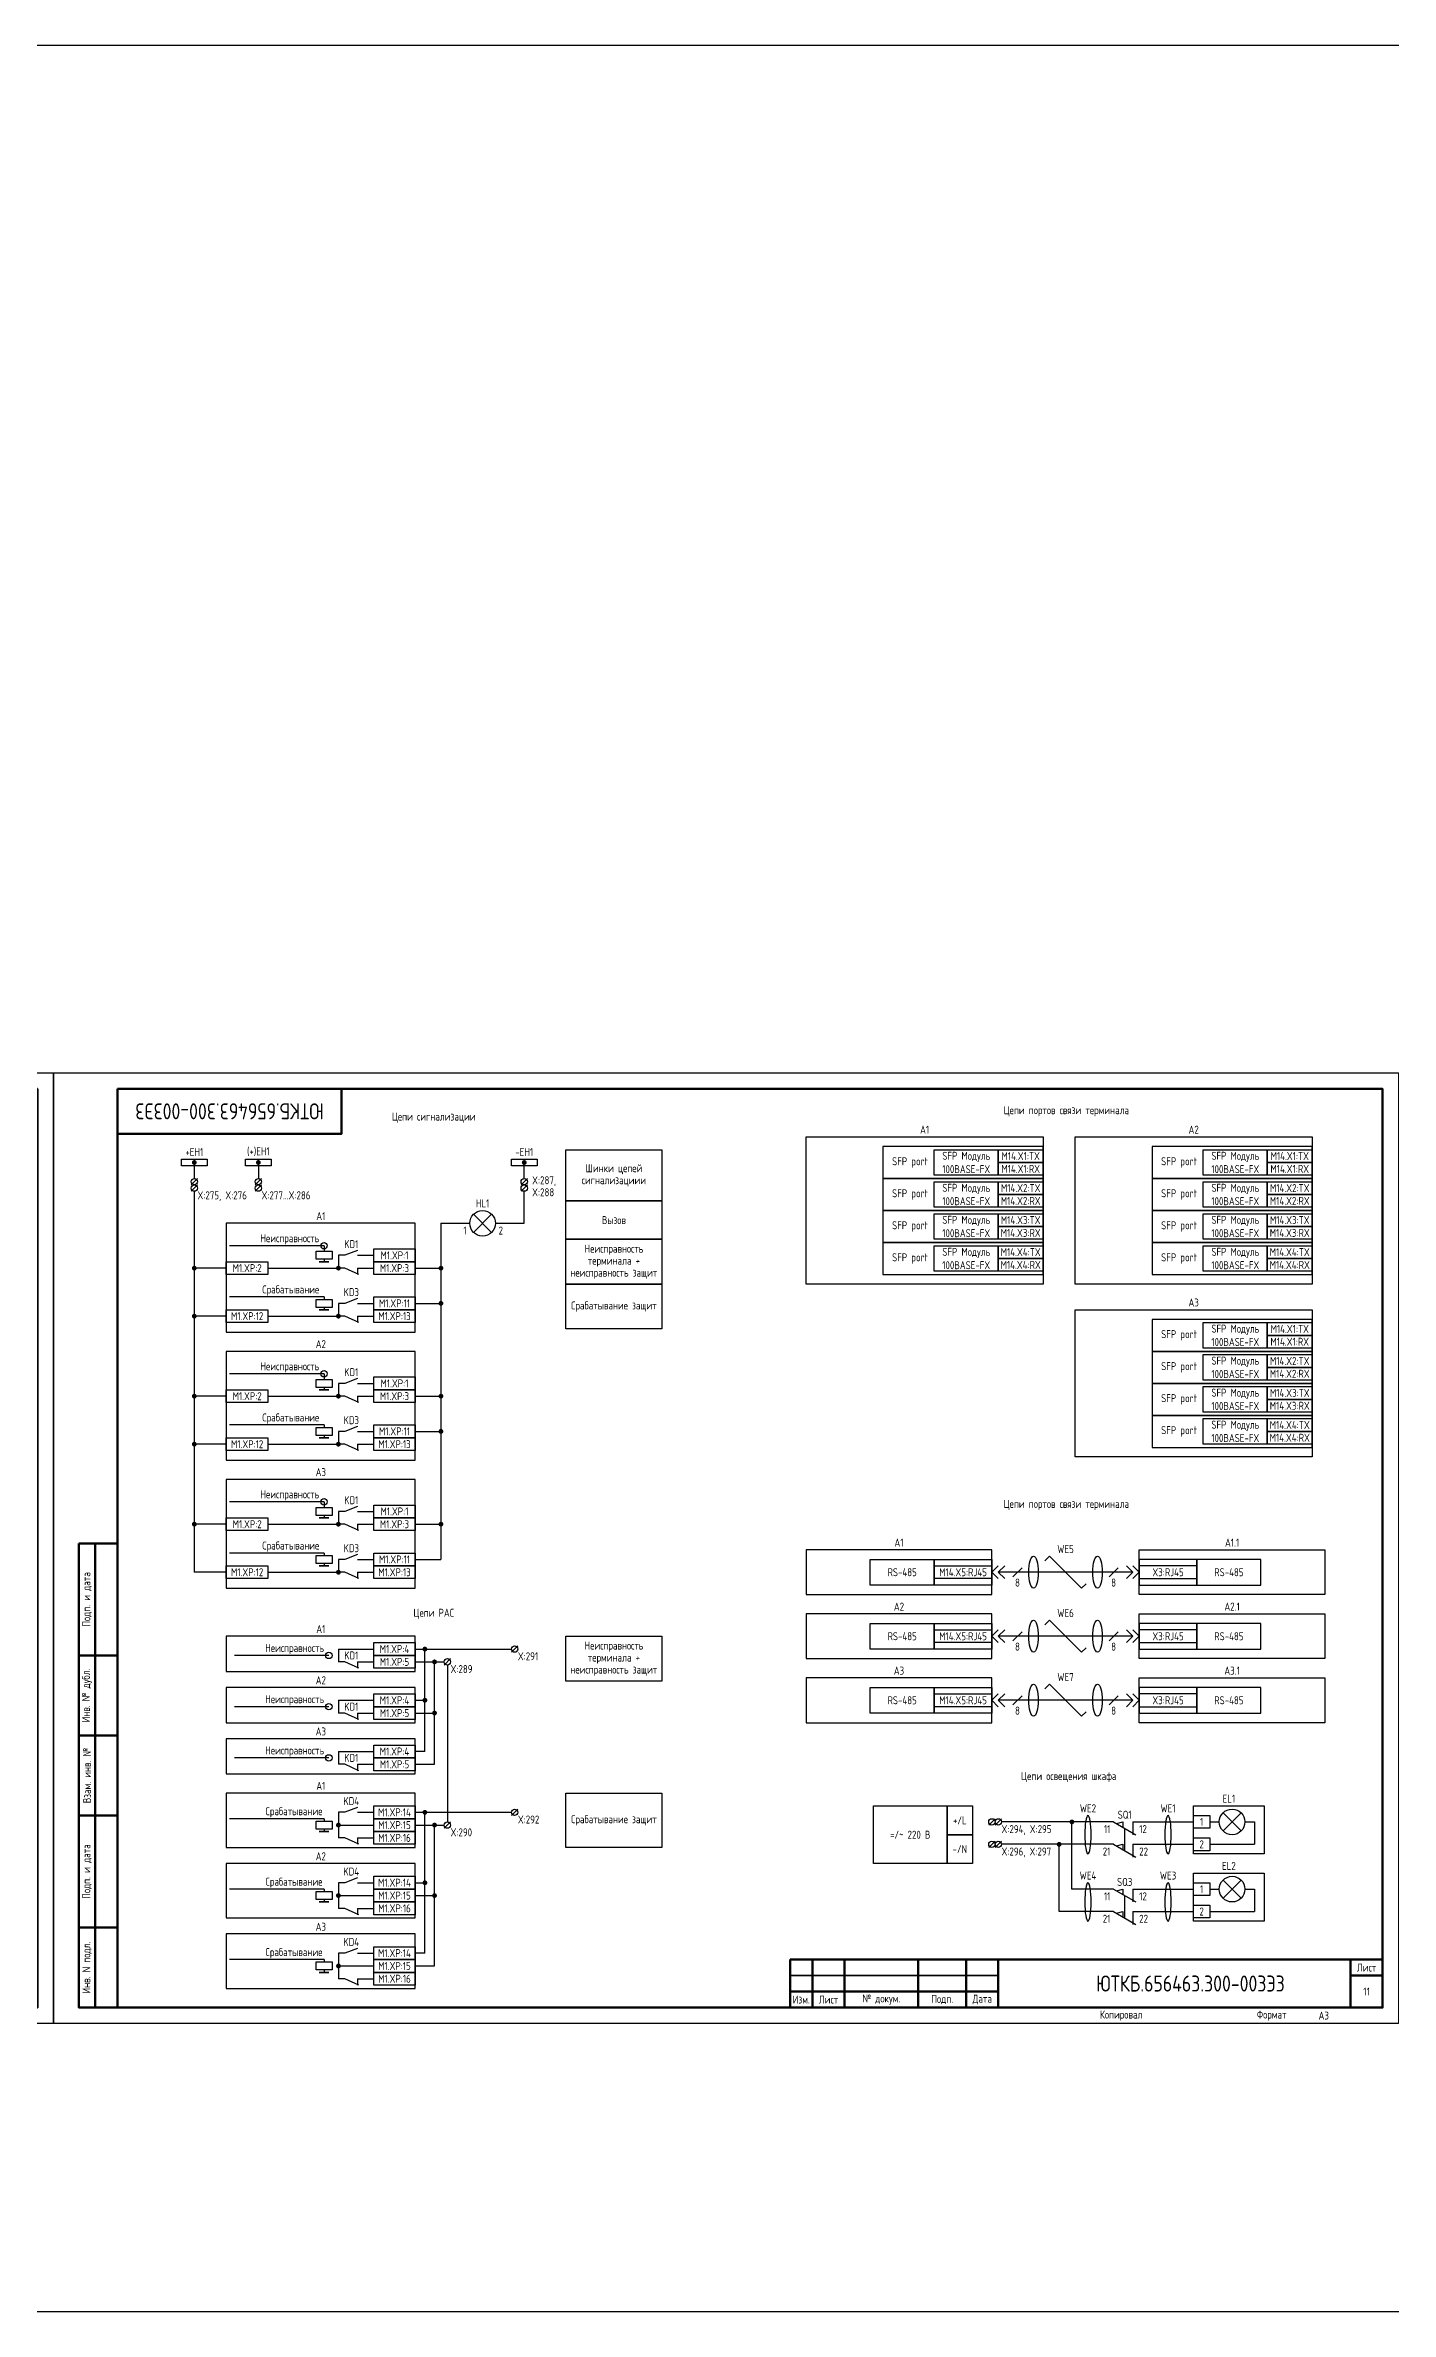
# Model space of a CAD drawing. Header units: millimetres. Extents: x -997 to 6341, y -90 to 618.
# Drawn here: x 4198 to 4618, y -90 to 618 of the extents above; entities that cross this region are included whole.
import ezdxf

# ---------------------------------------------------------------- set-up
doc = ezdxf.new("R2010")
doc.units = ezdxf.units.MM
doc.styles.add('Gost_type_A', font='GOST_A.TTF')

# ---------------------------------------------------------------- blocks, each defined once
blk = doc.blocks.new('Штамп угловой верхний')
at = {"lineweight": 50}
blk.add_lwpolyline([(0, 0), (70, 0), (70, -14), (0, -14)], close=True, dxfattribs=at)
blk = doc.blocks.new('Формат_А3')
blk.add_lwpolyline([(-420, 297), (0, 297), (0, 0), (-420, 0)], close=True)
at = {"lineweight": 50}
blk.add_lwpolyline([(-400, 292), (-5, 292), (-5, 5), (-400, 5)], close=True, dxfattribs=at)
blk = doc.blocks.new('Штамп малый нижний')
at = {"lineweight": 50}
for points in [[(-185, 15), (-178, 15), (-178, 5), (-185, 5)], [(-178, 15), (-168, 15), (-168, 5), (-178, 5)], [(-168, 15), (-145, 15), (-145, 5), (-168, 5)], [(-145, 15), (-130, 15), (-130, 5), (-145, 5)], [(-130, 15), (-120, 15), (-120, 5), (-130, 5)], [(-120, 15), (-10, 15), (-10, 0), (-120, 0)], [(-10, 15), (0, 15), (0, 10), (-10, 10)], [(-10, 10), (0, 10), (0, 0), (-10, 0)], [(-185, 5), (-178, 5), (-178, 0), (-185, 0)], [(-178, 5), (-168, 5), (-168, 0), (-178, 0)], [(-168, 5), (-145, 5), (-145, 0), (-168, 0)], [(-145, 5), (-130, 5), (-130, 0), (-145, 0)], [(-130, 5), (-120, 5), (-120, 0), (-130, 0)]]:
    blk.add_lwpolyline(points, close=True, dxfattribs=at)
for points in [[(-185, 15), (-178, 15), (-178, 10), (-185, 10)], [(-178, 15), (-168, 15), (-168, 10), (-178, 10)], [(-168, 15), (-145, 15), (-145, 10), (-168, 10)], [(-145, 15), (-130, 15), (-130, 10), (-145, 10)], [(-130, 15), (-120, 15), (-120, 10), (-130, 10)], [(-185, 10), (-178, 10), (-178, 5), (-185, 5)], [(-178, 10), (-168, 10), (-168, 5), (-178, 5)], [(-168, 10), (-145, 10), (-145, 5), (-168, 5)], [(-145, 10), (-130, 10), (-130, 5), (-145, 5)], [(-130, 10), (-120, 10), (-120, 5), (-130, 5)]]:
    blk.add_lwpolyline(points, close=True)
at = {"char_height": 2.5, "style": 'Gost_type_A'}
for s, insert, width, attachment_point in [('Лист', (-5, 12.5), 10, 5), ('Изм.', (-181.5, 2.5), 7, 5), ('Лист', (-173, 2.5), 10, 5), ('№ докум.', (-156.5, 2.5), 23, 5), ('Подп.', (-137.5, 2.5), 15, 5), ('Дата', (-125, 2.5), 10, 5), ('Копировал', (-75, -2.53), 13.1202, 6), ('Формат', (-30, -2.53), 13.1202, 6)]:
    blk.add_mtext(s, dxfattribs=dict(at, insert=insert, width=width, attachment_point=attachment_point))
blk = doc.blocks.new('POINT')
at = {"const_width": 0.75}
blk.add_lwpolyline([(-0.375, 0, 1), (0.375, 0, 1)], format="xyb", close=True, dxfattribs=at)
blk = doc.blocks.new('Шинка')
blk.add_lwpolyline([(-4, 1), (4, 1), (4, -1), (-4, -1)], close=True)
blk.add_blockref('POINT', (0, 0))
blk = doc.blocks.new('Штамп левый нижний')
at = {"lineweight": 50}
for points in [[(-12, 145), (-7, 145), (-7, 110), (-12, 110)], [(-7, 145), (0, 145), (0, 110), (-7, 110)], [(-12, 110), (-7, 110), (-7, 85), (-12, 85)], [(-7, 110), (0, 110), (0, 85), (-7, 85)], [(-12, 85), (-7, 85), (-7, 60), (-12, 60)], [(-7, 85), (0, 85), (0, 60), (-7, 60)], [(-12, 60), (-7, 60), (-7, 25), (-12, 25)], [(-7, 60), (0, 60), (0, 25), (-7, 25)], [(-12, 25), (-7, 25), (-7, 0), (-12, 0)], [(-7, 25), (0, 25), (0, 0), (-7, 0)]]:
    blk.add_lwpolyline(points, close=True, dxfattribs=at)
at = {"char_height": 2.5, "attachment_point": 5, "rotation": 90, "style": 'Gost_type_A'}
for s, insert, width in [('Подп. и дата', (-9.5, 127.5), 35), ('Инв. № дубл.', (-9.5, 97.5), 25), ('Взам. инв. №', (-9.5, 72.5), 25), ('Подп. и дата', (-9.5, 42.5), 35), ('Инв. N подл.', (-9.5, 12.5), 25)]:
    blk.add_mtext(s, dxfattribs=dict(at, insert=insert, width=width))

msp = doc.modelspace()

# ---------------------------------------------------------------- linework, layer by layer
for p, q in [((4245, 264), (4243, 262)), ((4245, 262), (4243, 260)), ((4244, 269), (4244, 264)), ((4265, 264), (4263, 262)), ((4265, 262), (4263, 260)), ((4264, 268), (4264, 264)), ((4348, 264), (4346, 262)), ((4348, 262), (4346, 260)), ((4347, 264), (4347, 269)), ((4347, 262), (4347, 262.01)), ((4347, 262), (4347, 262.01)), ((4244, 260), (4244, 141)), ((4347, 250), (4347, 260)), ((4321, 250), (4330, 250)), ((4321, 250), (4321, 145)), ((4331.17, 252.83), (4336.83, 247.17)), ((4336.83, 252.83), (4331.17, 247.17)), ((4338, 250), (4347, 250)), ((4284.5, 243), (4255, 243)), ((4284.5, 243), (4284.5, 241.25)), ((4254, 236), (4244, 236)), ((4284.5, 238.75), (4284.5, 238)), ((4295, 236), (4295, 234)), ((4313, 236), (4321, 236)), ((4284.5, 227), (4255, 227)), ((4284.5, 227), (4284.5, 226.25)), ((4254, 221), (4244, 221)), ((4284.5, 223.75), (4284.5, 223)), ((4295, 221), (4295, 219)), ((4313, 225), (4321, 225)), ((4284.5, 203), (4255, 203)), ((4284.5, 203), (4284.5, 201.25)), ((4284.5, 198.75), (4284.5, 198)), ((4254, 196), (4244, 196)), ((4295, 196), (4295, 194)), ((4313, 196), (4321, 196)), ((4284.5, 187), (4255, 187)), ((4284.5, 187), (4284.5, 186.25)), ((4313, 185), (4321, 185)), ((4254, 181), (4244, 181)), ((4284.5, 183.75), (4284.5, 183)), ((4295, 181), (4295, 179)), ((4284.5, 163), (4255, 163)), ((4284.5, 163), (4284.5, 161.25)), ((4254, 156), (4244, 156)), ((4284.5, 158.75), (4284.5, 158)), ((4295, 156), (4295, 154)), ((4313, 156), (4321, 156)), ((4284.5, 147), (4255, 147)), ((4284.5, 147), (4284.5, 146.25)), ((4284.5, 143.75), (4284.5, 143)), ((4313, 145), (4321, 145)), ((4493, 141), (4495, 143)), ((4493, 141), (4495, 143)), ((4495, 141), (4497, 143)), ((4495, 141), (4497, 143)), ((4502.41, 142.41), (4499.59, 139.59)), ((4509.53, 144.53), (4511, 146)), ((4511, 146), (4521, 136)), ((4532.41, 142.41), (4529.59, 139.59)), ((4537, 141), (4535, 143)), ((4537, 141), (4535, 143)), ((4539, 141), (4537, 143)), ((4539, 141), (4537, 143)), ((4254, 141), (4244, 141)), ((4295, 141), (4295, 139)), ((4493, 141), (4495, 139)), ((4493, 141), (4495, 139)), ((4537, 141), (4495, 141)), ((4495, 141), (4497, 139)), ((4495, 141), (4497, 139)), ((4521, 136), (4522.41, 137.41)), ((4537, 141), (4535, 139)), ((4537, 141), (4535, 139)), ((4539, 141), (4537, 139)), ((4539, 141), (4537, 139)), ((4493, 121), (4495, 123)), ((4493, 121), (4495, 123)), ((4493, 121), (4495, 119)), ((4493, 121), (4495, 119)), ((4495, 121), (4497, 123)), ((4495, 121), (4497, 123)), ((4537, 121), (4495, 121)), ((4495, 121), (4497, 119)), ((4495, 121), (4497, 119)), ((4502.41, 122.41), (4499.59, 119.59)), ((4509.53, 124.53), (4511, 126)), ((4511, 126), (4521, 116)), ((4532.41, 122.41), (4529.59, 119.59)), ((4537, 121), (4535, 123)), ((4537, 121), (4535, 123)), ((4537, 121), (4535, 119)), ((4537, 121), (4535, 119)), ((4539, 121), (4537, 123)), ((4539, 121), (4537, 123)), ((4539, 121), (4537, 119)), ((4539, 121), (4537, 119)), ((4286, 115), (4256.5, 115)), ((4289, 117), (4289, 113)), ((4313, 117), (4343, 117)), ((4316, 85), (4316, 117)), ((4324.01, 114), (4322.01, 112)), ((4345.01, 118), (4343.01, 116)), ((4521, 116), (4522.41, 117.41)), ((4295, 113), (4295, 111)), ((4313, 113), (4322, 113)), ((4319, 81), (4319, 113)), ((4323.01, 112), (4323.01, 63.01)), ((4289, 101), (4289, 97)), ((4313, 101), (4316, 101)), ((4493, 101), (4495, 103)), ((4493, 101), (4495, 103)), ((4493, 101), (4495, 99)), ((4493, 101), (4495, 99)), ((4495, 101), (4497, 103)), ((4495, 101), (4497, 103)), ((4537, 101), (4495, 101)), ((4495, 101), (4497, 99)), ((4495, 101), (4497, 99)), ((4502.41, 102.41), (4499.59, 99.59)), ((4509.53, 104.53), (4511, 106)), ((4511, 106), (4521, 96)), ((4532.41, 102.41), (4529.59, 99.59)), ((4537, 101), (4535, 103)), ((4537, 101), (4535, 103)), ((4537, 101), (4535, 99)), ((4537, 101), (4535, 99)), ((4539, 101), (4537, 103)), ((4539, 101), (4537, 103)), ((4539, 101), (4537, 99)), ((4539, 101), (4537, 99)), ((4286, 99), (4256.5, 99)), ((4295, 97), (4295, 95)), ((4313, 97), (4319, 97)), ((4521, 96), (4522.41, 97.41)), ((4289, 85), (4289, 81)), ((4316, 85), (4313, 85)), ((4286, 83), (4256.5, 83)), ((4295, 81), (4295, 79)), ((4313, 81), (4319, 81)), ((4284.5, 64), (4255, 64)), ((4284.5, 64), (4284.5, 63.25)), ((4313, 66), (4343, 66)), ((4316, 22), (4316, 66)), ((4345.01, 67), (4343.01, 65)), ((4494.01, 64), (4492.01, 62)), ((4496.01, 64), (4494.01, 62)), ((4565.17, 65.83), (4570.83, 60.17)), ((4570.83, 65.83), (4565.17, 60.17)), ((4284.5, 60.75), (4284.5, 60)), ((4295, 58), (4295, 56)), ((4313, 62), (4322, 62)), ((4319, 18), (4319, 62)), ((4324.01, 63), (4322.01, 61)), ((4494.01, 57), (4492.01, 55)), ((4496.01, 57), (4494.01, 55)), ((4531, 63), (4496.01, 63)), ((4518, 42), (4518, 63)), ((4531, 63), (4537.92, 59)), ((4531.87, 62.5), (4533.87, 63)), ((4533.87, 63), (4533.87, 61.34)), ((4537, 63), (4537, 59)), ((4537, 63), (4556, 63)), ((4561, 63), (4564, 63)), ((4572, 63), (4575, 63)), ((4575, 63), (4575, 56)), ((4531, 56), (4496.01, 56)), ((4514, 35), (4514, 56)), ((4531, 56), (4537.92, 52)), ((4531.87, 55.5), (4533.87, 56)), ((4533.87, 56), (4533.87, 54.34)), ((4537, 56), (4537, 52)), ((4537, 56), (4556, 56)), ((4561, 56), (4575, 56)), ((4313, 44), (4316, 44)), ((4565.17, 44.83), (4570.83, 39.17)), ((4570.83, 44.83), (4565.17, 39.17)), ((4284.5, 42), (4255, 42)), ((4284.5, 42), (4284.5, 41.25)), ((4284.5, 38.75), (4284.5, 38)), ((4295, 36), (4295, 34)), ((4313, 40), (4319, 40)), ((4531, 42), (4518, 42)), ((4531, 42), (4537.92, 38)), ((4531.87, 41.5), (4533.87, 42)), ((4533.87, 42), (4533.87, 40.34)), ((4537, 42), (4537, 38)), ((4537, 42), (4556, 42)), ((4561, 42), (4564, 42)), ((4572, 42), (4575, 42)), ((4575, 42), (4575, 35)), ((4531, 35), (4514, 35)), ((4531, 35), (4537.92, 31)), ((4531.87, 34.5), (4533.87, 35)), ((4533.87, 35), (4533.87, 33.34)), ((4537, 35), (4537, 31)), ((4537, 35), (4556, 35)), ((4561, 35), (4575, 35)), ((4316, 22), (4313, 22)), ((4284.5, 20), (4255, 20)), ((4284.5, 20), (4284.5, 19.25)), ((4284.5, 16.75), (4284.5, 16)), ((4313, 18), (4319, 18)), ((4295, 14), (4295, 12))]:
    msp.add_line(p, q)
at = {"ltscale": 4.32}
for p, q in [((4295, 241.5), (4291, 240)), ((4295.39, 234), (4291, 236)), ((4295, 226.5), (4291, 225)), ((4295.39, 219), (4291, 221)), ((4295, 201.5), (4291, 200)), ((4295.39, 194), (4291, 196)), ((4295, 186.5), (4291, 185)), ((4295.39, 179), (4291, 181)), ((4295, 161.5), (4291, 160)), ((4295.39, 154), (4291, 156)), ((4295, 146.5), (4291, 145)), ((4295.39, 139), (4291, 141)), ((4295.39, 111), (4291, 113)), ((4295.39, 95), (4291, 97)), ((4295.39, 79), (4291, 81)), ((4295, 67.5), (4291, 66)), ((4295.39, 56), (4291, 58)), ((4295, 45.5), (4291, 44)), ((4295.39, 34), (4291, 36)), ((4295, 23.5), (4291, 22)), ((4295.39, 12), (4291, 14))]:
    msp.add_line(p, q, dxfattribs=at)
at = {"ltscale": 1.08}
for p, q in [((4267, 236), (4289, 236)), ((4291, 240), (4289, 240)), ((4289, 240), (4289, 236)), ((4291, 236), (4289, 236)), ((4295, 240), (4300, 240)), ((4295, 236), (4300, 236)), ((4267, 221), (4289, 221)), ((4291, 225), (4289, 225)), ((4289, 225), (4289, 221)), ((4291, 221), (4289, 221)), ((4295, 225), (4300, 225)), ((4295, 221), (4300, 221)), ((4291, 200), (4289, 200)), ((4289, 200), (4289, 196)), ((4295, 200), (4300, 200)), ((4267, 196), (4289, 196)), ((4291, 196), (4289, 196)), ((4295, 196), (4300, 196)), ((4291, 185), (4289, 185)), ((4289, 185), (4289, 181)), ((4295, 185), (4300, 185)), ((4267, 181), (4289, 181)), ((4291, 181), (4289, 181)), ((4295, 181), (4300, 181)), ((4267, 156), (4289, 156)), ((4291, 160), (4289, 160)), ((4289, 160), (4289, 156)), ((4291, 156), (4289, 156)), ((4295, 160), (4300, 160)), ((4295, 156), (4300, 156)), ((4291, 145), (4289, 145)), ((4289, 145), (4289, 141)), ((4295, 145), (4300, 145)), ((4267, 141), (4289, 141)), ((4291, 141), (4289, 141)), ((4295, 141), (4300, 141)), ((4289, 117), (4300, 117)), ((4291, 113), (4289, 113)), ((4295, 113), (4300, 113)), ((4289, 101), (4300, 101)), ((4291, 97), (4289, 97)), ((4295, 97), (4300, 97)), ((4289, 85), (4300, 85)), ((4291, 81), (4289, 81)), ((4295, 81), (4300, 81)), ((4291, 66), (4289, 66)), ((4289, 66), (4289, 58)), ((4295, 66), (4300, 66)), ((4289, 62), (4300, 62)), ((4291, 58), (4289, 58)), ((4295, 58), (4300, 58)), ((4291, 44), (4289, 44)), ((4289, 44), (4289, 36)), ((4295, 44), (4300, 44)), ((4289, 40), (4300, 40)), ((4291, 36), (4289, 36)), ((4295, 36), (4300, 36)), ((4291, 22), (4289, 22)), ((4289, 22), (4289, 14)), ((4295, 22), (4300, 22)), ((4289, 18), (4300, 18)), ((4291, 14), (4289, 14)), ((4295, 14), (4300, 14))]:
    msp.add_line(p, q, dxfattribs=at)
at = {"ltscale": 0.5}
for p, q in [((4534.46, 61), (4534.46, 54)), ((4534.46, 40), (4534.46, 33))]:
    msp.add_line(p, q, dxfattribs=at)
for points in [[(-997, 618), (6340.99, 618), (6340.99, -90), (-997, -90)], [(4435, 277), (4509, 277), (4509, 231), (4435, 231)], [(4519, 277), (4593, 277), (4593, 231), (4519, 231)], [(4390, 257), (4360, 257), (4360, 273), (4390, 273)], [(4459, 264), (4509, 264), (4509, 274), (4459, 274)], [(4475, 273), (4495, 273), (4495, 265), (4475, 265)], [(4495, 273), (4509, 273), (4509, 269), (4495, 269)], [(4543, 264), (4593, 264), (4593, 274), (4543, 274)], [(4559, 273), (4579, 273), (4579, 265), (4559, 265)], [(4579, 273), (4593, 273), (4593, 269), (4579, 269)], [(4459, 254), (4509, 254), (4509, 264), (4459, 264)], [(4475, 263), (4495, 263), (4495, 255), (4475, 255)], [(4495, 269), (4509, 269), (4509, 265), (4495, 265)], [(4495, 263), (4509, 263), (4509, 259), (4495, 259)], [(4543, 254), (4593, 254), (4593, 264), (4543, 264)], [(4559, 263), (4579, 263), (4579, 255), (4559, 255)], [(4579, 269), (4593, 269), (4593, 265), (4579, 265)], [(4579, 263), (4593, 263), (4593, 259), (4579, 259)], [(4390, 245), (4360, 245), (4360, 257), (4390, 257)], [(4495, 259), (4509, 259), (4509, 255), (4495, 255)], [(4579, 259), (4593, 259), (4593, 255), (4579, 255)], [(4254, 216), (4313, 216), (4313, 250), (4254, 250)], [(4459, 244), (4509, 244), (4509, 254), (4459, 254)], [(4475, 253), (4495, 253), (4495, 245), (4475, 245)], [(4495, 253), (4509, 253), (4509, 249), (4495, 249)], [(4495, 249), (4509, 249), (4509, 245), (4495, 245)], [(4543, 244), (4593, 244), (4593, 254), (4543, 254)], [(4559, 253), (4579, 253), (4579, 245), (4559, 245)], [(4579, 253), (4593, 253), (4593, 249), (4579, 249)], [(4579, 249), (4593, 249), (4593, 245), (4579, 245)], [(4287, 241.25), (4287, 238.75), (4282, 238.75), (4282, 241.25)], [(4300, 242), (4313, 242), (4313, 238), (4300, 238)], [(4390, 231), (4360, 231), (4360, 245), (4390, 245)], [(4459, 234), (4509, 234), (4509, 244), (4459, 244)], [(4475, 243), (4495, 243), (4495, 235), (4475, 235)], [(4495, 243), (4509, 243), (4509, 239), (4495, 239)], [(4543, 234), (4593, 234), (4593, 244), (4543, 244)], [(4559, 243), (4579, 243), (4579, 235), (4559, 235)], [(4579, 243), (4593, 243), (4593, 239), (4579, 239)], [(4254, 238), (4267, 238), (4267, 234), (4254, 234)], [(4286, 238), (4283, 238)], [(4300, 238), (4313, 238), (4313, 234), (4300, 234)], [(4495, 239), (4509, 239), (4509, 235), (4495, 235)], [(4579, 239), (4593, 239), (4593, 235), (4579, 235)], [(4300, 227), (4313, 227), (4313, 223), (4300, 223)], [(4390, 217), (4360, 217), (4360, 231), (4390, 231)], [(4254, 223), (4267, 223), (4267, 219), (4254, 219)], [(4287, 226.25), (4287, 223.75), (4282, 223.75), (4282, 226.25)], [(4286, 223), (4283, 223)], [(4300, 223), (4313, 223), (4313, 219), (4300, 219)], [(4519, 223), (4593, 223), (4593, 177), (4519, 177)], [(4543, 210), (4593, 210), (4593, 220), (4543, 220)], [(4559, 219), (4579, 219), (4579, 211), (4559, 211)], [(4579, 219), (4593, 219), (4593, 215), (4579, 215)], [(4579, 215), (4593, 215), (4593, 211), (4579, 211)], [(4254, 176), (4313, 176), (4313, 210), (4254, 210)], [(4543, 200), (4593, 200), (4593, 210), (4543, 210)], [(4559, 209), (4579, 209), (4579, 201), (4559, 201)], [(4579, 209), (4593, 209), (4593, 205), (4579, 205)], [(4287, 201.25), (4287, 198.75), (4282, 198.75), (4282, 201.25)], [(4300, 202), (4313, 202), (4313, 198), (4300, 198)], [(4543, 190), (4593, 190), (4593, 200), (4543, 200)], [(4559, 199), (4579, 199), (4579, 191), (4559, 191)], [(4579, 205), (4593, 205), (4593, 201), (4579, 201)], [(4579, 199), (4593, 199), (4593, 195), (4579, 195)], [(4254, 198), (4267, 198), (4267, 194), (4254, 194)], [(4286, 198), (4283, 198)], [(4300, 198), (4313, 198), (4313, 194), (4300, 194)], [(4579, 195), (4593, 195), (4593, 191), (4579, 191)], [(4287, 186.25), (4287, 183.75), (4282, 183.75), (4282, 186.25)], [(4300, 187), (4313, 187), (4313, 183), (4300, 183)], [(4543, 180), (4593, 180), (4593, 190), (4543, 190)], [(4559, 189), (4579, 189), (4579, 181), (4559, 181)], [(4579, 189), (4593, 189), (4593, 185), (4579, 185)], [(4579, 185), (4593, 185), (4593, 181), (4579, 181)], [(4254, 183), (4267, 183), (4267, 179), (4254, 179)], [(4286, 183), (4283, 183)], [(4300, 183), (4313, 183), (4313, 179), (4300, 179)], [(4254, 136), (4313, 136), (4313, 170), (4254, 170)], [(4254, 158), (4267, 158), (4267, 154), (4254, 154)], [(4287, 161.25), (4287, 158.75), (4282, 158.75), (4282, 161.25)], [(4286, 158), (4283, 158)], [(4300, 162), (4313, 162), (4313, 158), (4300, 158)], [(4300, 158), (4313, 158), (4313, 154), (4300, 154)], [(4254, 143), (4267, 143), (4267, 139), (4254, 139)], [(4287, 146.25), (4287, 143.75), (4282, 143.75), (4282, 146.25)], [(4286, 143), (4283, 143)], [(4300, 147), (4313, 147), (4313, 143), (4300, 143)], [(4300, 143), (4313, 143), (4313, 139), (4300, 139)], [(4435, 134), (4493, 134), (4493, 148), (4435, 148)], [(4455, 145), (4475, 145), (4475, 137), (4455, 137)], [(4475, 145), (4493, 145), (4493, 137), (4475, 137)], [(4475, 143), (4493, 143), (4493, 139), (4475, 139)], [(4597, 134), (4539, 134), (4539, 148), (4597, 148)], [(4557, 145), (4539, 145), (4539, 137), (4557, 137)], [(4557, 143), (4539, 143), (4539, 139), (4557, 139)], [(4577, 145), (4557, 145), (4557, 137), (4577, 137)], [(4435, 114), (4493, 114), (4493, 128), (4435, 128)], [(4597, 114), (4539, 114), (4539, 128), (4597, 128)], [(4254, 110), (4313, 110), (4313, 121), (4254, 121)], [(4390, 107), (4360, 107), (4360, 121), (4390, 121)], [(4455, 125), (4475, 125), (4475, 117), (4455, 117)], [(4475, 125), (4493, 125), (4493, 117), (4475, 117)], [(4475, 123), (4493, 123), (4493, 119), (4475, 119)], [(4557, 125), (4539, 125), (4539, 117), (4557, 117)], [(4557, 123), (4539, 123), (4539, 119), (4557, 119)], [(4577, 125), (4557, 125), (4557, 117), (4577, 117)], [(4300, 119), (4313, 119), (4313, 115), (4300, 115)], [(4300, 115), (4313, 115), (4313, 111), (4300, 111)], [(4435, 94), (4493, 94), (4493, 108), (4435, 108)], [(4597, 94), (4539, 94), (4539, 108), (4597, 108)], [(4254, 94), (4313, 94), (4313, 105), (4254, 105)], [(4300, 103), (4313, 103), (4313, 99), (4300, 99)], [(4455, 105), (4475, 105), (4475, 97), (4455, 97)], [(4475, 105), (4493, 105), (4493, 97), (4475, 97)], [(4475, 103), (4493, 103), (4493, 99), (4475, 99)], [(4557, 105), (4539, 105), (4539, 97), (4557, 97)], [(4557, 103), (4539, 103), (4539, 99), (4557, 99)], [(4577, 105), (4557, 105), (4557, 97), (4577, 97)], [(4300, 99), (4313, 99), (4313, 95), (4300, 95)], [(4254, 78), (4313, 78), (4313, 89), (4254, 89)], [(4300, 87), (4313, 87), (4313, 83), (4300, 83)], [(4300, 83), (4313, 83), (4313, 79), (4300, 79)], [(4254, 55), (4313, 55), (4313, 72), (4254, 72)], [(4390, 55), (4360, 55), (4360, 72), (4390, 72)], [(4300, 68), (4313, 68), (4313, 64), (4300, 64)], [(4300, 64), (4313, 64), (4313, 60), (4300, 60)], [(4479, 50), (4456, 50), (4456, 68), (4479, 68)], [(4487, 59), (4479, 59), (4479, 68), (4487, 68)], [(4556, 68), (4578, 68), (4578, 53), (4556, 53)], [(4556, 65), (4561, 65), (4561, 61), (4556, 61)], [(4287, 63.25), (4287, 60.75), (4282, 60.75), (4282, 63.25)], [(4286, 60), (4283, 60)], [(4300, 60), (4313, 60), (4313, 56), (4300, 56)], [(4487, 50), (4479, 50), (4479, 59), (4487, 59)], [(4556, 58), (4561, 58), (4561, 54), (4556, 54)], [(4254, 33), (4313, 33), (4313, 50), (4254, 50)], [(4300, 46), (4313, 46), (4313, 42), (4300, 42)], [(4556, 47), (4578, 47), (4578, 32), (4556, 32)], [(4556, 44), (4561, 44), (4561, 40), (4556, 40)], [(4287, 41.25), (4287, 38.75), (4282, 38.75), (4282, 41.25)], [(4286, 38), (4283, 38)], [(4300, 42), (4313, 42), (4313, 38), (4300, 38)], [(4300, 38), (4313, 38), (4313, 34), (4300, 34)], [(4556, 37), (4561, 37), (4561, 33), (4556, 33)], [(4254, 11), (4313, 11), (4313, 28), (4254, 28)], [(4300, 24), (4313, 24), (4313, 20), (4300, 20)], [(4287, 19.25), (4287, 16.75), (4282, 16.75), (4282, 19.25)], [(4286, 16), (4283, 16)], [(4300, 20), (4313, 20), (4313, 16), (4300, 16)], [(4300, 16), (4313, 16), (4313, 12), (4300, 12)]]:
    msp.add_lwpolyline(points, close=True)
for centre, radius in [((4244, 263), 1), ((4244, 261), 1), ((4264, 263), 1), ((4264, 261), 1), ((4347, 263), 1), ((4347, 261), 1), ((4334, 250), 4), ((4284.5, 243), 1), ((4284.5, 203), 1), ((4284.5, 163), 1), ((4286, 115), 1), ((4323.01, 113), 1), ((4344.01, 117), 1), ((4286, 99), 1), ((4286, 83), 1), ((4344.01, 66), 1), ((4493.01, 63), 1), ((4495.01, 63), 1), ((4568, 63), 4), ((4323.01, 62), 1), ((4493.01, 56), 1), ((4495.01, 56), 1), ((4568, 42), 4)]:
    msp.add_circle(centre, radius)
for centre in [(4506, 141), (4526, 141), (4506, 121), (4526, 121), (4506, 101), (4526, 101)]:
    msp.add_ellipse(centre, major_axis=(0, -5), ratio=0.293778)
at = {"extrusion": (0, 0, -1)}
for centre in [(4523, 59), (4548, 59), (4523, 38), (4548, 38)]:
    msp.add_ellipse(centre, major_axis=(0, -6), ratio=0.166667, dxfattribs=at)

# ---------------------------------------------------------------- block references
for name, p in [('Формат_А3', (4200, 0)), ('Формат_А3', (4620, 0)), ('Штамп угловой верхний', (4220, 292)), ('Шинка', (4244, 269)), ('Шинка', (4264, 269)), ('Шинка', (4347, 269)), ('POINT', (4244, 236)), ('POINT', (4289, 236)), ('POINT', (4321, 236)), ('POINT', (4244, 221)), ('POINT', (4289, 221)), ('POINT', (4321, 225)), ('POINT', (4244, 196)), ('POINT', (4289, 196)), ('POINT', (4321, 196)), ('POINT', (4321, 185)), ('POINT', (4244, 181)), ('POINT', (4289, 181)), ('POINT', (4244, 156)), ('POINT', (4289, 156)), ('POINT', (4321, 156)), ('Штамп левый нижний', (4220, 5)), ('POINT', (4289, 141)), ('POINT', (4316, 117)), ('POINT', (4319, 113)), ('POINT', (4316, 101)), ('POINT', (4319, 97)), ('POINT', (4316, 66)), ('POINT', (4518, 63)), ('POINT', (4289, 62)), ('POINT', (4319, 62)), ('POINT', (4514, 56)), ('POINT', (4316, 44)), ('POINT', (4289, 40)), ('POINT', (4319, 40)), ('POINT', (4289, 18)), ('Штамп малый нижний', (4615, 5))]:
    msp.add_blockref(name, p)

# ---------------------------------------------------------------- texts
at = {"insert": (4255, 285), "char_height": 5, "width": 70, "attachment_point": 5, "rotation": 180, "style": 'Gost_type_A'}
msp.add_mtext('ЮТКБ.656463.300-003Э3', dxfattribs=at)
at = {"char_height": 2.5, "style": 'Gost_type_A'}
for s, insert, width, attachment_point, line_spacing_factor in [('Цепи сигнализации', (4318.75, 283), 197.5, 5, 0.9), ('Цепи портов связи терминала', (4516.25, 285), 197.5, 5, 0.9), ('A1', (4472, 278), 74.0002, 8, 0.9), ('A2', (4556, 278), 74.0002, 8, 0.9), ('X:287,\\PX:288', (4349.48, 264.7), 16, 1, 0.9), ('Шинки цепей сигнализациии', (4375, 265), 29.9999, 5, 0.9), ('X:275, X:276', (4245, 260), 16, 1, 0.9), ('X:277...X:286', (4265, 260), 16, 1, 0.9), ('A1', (4283.5, 251), 59, 8, 0.9), ('Вызов', (4375, 251), 29.9999, 5, 0.9), ('Неисправность', (4283, 245), 37, 6, 0.8), ('Неисправность терминала + неисправность защит', (4375, 238), 29.9999, 5, 0.9), ('Срабатывание', (4283, 229), 37, 6, 0.8), ('Срабатывание защит', (4375, 224), 29.9999, 5, 0.9), ('A3', (4556, 224), 74.0002, 8, 0.9), ('A2', (4283.5, 211), 59, 8, 0.9), ('Неисправность', (4283, 205), 37, 6, 0.8), ('Срабатывание', (4283, 189), 37, 6, 0.8), ('A3', (4283.5, 171), 59, 8, 0.9), ('Неисправность', (4283, 165), 37, 6, 0.8), ('Цепи портов связи терминала', (4516.25, 162), 197.5, 5, 0.9), ('Срабатывание', (4283, 149), 37, 6, 0.8), ('A1', (4464, 149), 58.0002, 8, 0.9), ('A1.1', (4568, 149), 58.0002, 8, 0.9), ('Цепи РАС', (4318.75, 128), 197.5, 5, 0.9), ('A2', (4464, 129), 58.0002, 8, 0.9), ('A2.1', (4568, 129), 58.0002, 8, 0.9), ('A1', (4283.5, 122), 59, 8, 0.9), ('Неисправность', (4284.5, 117), 37, 6, 0.8), ('X:291', (4345.01, 116), 8, 1, 0.9), ('Неисправность терминала + неисправность защит', (4375, 114), 29.9999, 5, 0.9), ('A2', (4283.5, 106), 59, 8, 0.9), ('X:289', (4324.01, 112), 8, 1, 0.9), ('A3', (4464, 109), 58.0002, 8, 0.9), ('A3.1', (4568, 109), 58.0002, 8, 0.9), ('Неисправность', (4284.5, 101), 37, 6, 0.8), ('A3', (4283.5, 90), 59, 8, 0.9), ('Неисправность', (4284.5, 85), 37, 6, 0.8), ('Цепи освещения шкафа', (4517, 77), 122, 5, 0.9), ('A1', (4283.5, 73), 59, 8, 0.9), ('EL1', (4567, 69), 21.9942, 8, 0.9), ('Срабатывание', (4284, 66), 37, 6, 0.8), ('X:292', (4345.01, 65), 8, 1, 0.9), ('Срабатывание защит', (4375, 63.5), 29.9999, 5, 0.9), ('+/L', (4483, 63.5), 8, 5, 0.9), ('X:290', (4324.01, 61), 8, 1, 0.9), ('=/~ 220 В', (4467.5, 59), 23, 5, 0.9), ('X:294, X:295', (4496.01, 62), 17.9949, 1, 0.9), ('A2', (4283.5, 51), 59, 8, 0.9), ('-/N', (4483, 54.5), 8, 5, 0.9), ('X:296, X:297', (4496.01, 55), 17.9949, 1, 0.9), ('EL2', (4567, 48), 21.9942, 8, 0.9), ('Срабатывание', (4284, 44), 37, 6, 0.8), ('A3', (4283.5, 29), 59, 8, 0.9), ('Срабатывание', (4284, 22), 37, 6, 0.8)]:
    msp.add_mtext(s, dxfattribs=dict(at, insert=insert, width=width, attachment_point=attachment_point, line_spacing_factor=line_spacing_factor))
at = {"style": 'Gost_type_A'}
for s, insert, char_height, width, attachment_point in [('+EH1', (4244, 271), 2.5, 10, 8), ('(+)EH1', (4264, 271), 2.5, 10, 8), ('-EH1', (4347, 271), 2.5, 10, 8), ('SFP port', (4473, 269), 2.5, 20, 6), ('SFP Mодуль 100BASE-FX', (4485, 269), 2.5, 19.9998, 5), ('M14.X1:TX', (4502, 271), 2.5, 14, 5), ('SFP port', (4557, 269), 2.5, 20, 6), ('SFP Mодуль 100BASE-FX', (4569, 269), 2.5, 19.9998, 5), ('M14.X1:TX', (4586, 271), 2.5, 14, 5), ('SFP Mодуль 100BASE-FX', (4485, 259), 2.5, 19.9998, 5), ('M14.X2:TX', (4502, 261), 2.5, 14, 5), ('M14.X1:RX', (4502, 267), 2.5, 14, 5), ('SFP Mодуль 100BASE-FX', (4569, 259), 2.5, 19.9998, 5), ('M14.X2:TX', (4586, 261), 2.5, 14, 5), ('M14.X1:RX', (4586, 267), 2.5, 14, 5), ('HL1', (4334, 255), 2.5, 14, 8), ('SFP port', (4473, 259), 2.5, 20, 6), ('M14.X2:RX', (4502, 257), 2.5, 14, 5), ('SFP port', (4557, 259), 2.5, 20, 6), ('M14.X2:RX', (4586, 257), 2.5, 14, 5), ('1', (4329, 249), 2.5, 6, 3), ('2', (4339, 249), 2.5, 6, 1), ('SFP port', (4473, 249), 2.5, 20, 6), ('SFP Mодуль 100BASE-FX', (4485, 249), 2.5, 19.9998, 5), ('M14.X3:RX', (4502, 247), 2.5, 14, 5), ('M14.X3:TX', (4502, 251), 2.5, 14, 5), ('SFP port', (4557, 249), 2.5, 20, 6), ('SFP Mодуль 100BASE-FX', (4569, 249), 2.5, 19.9998, 5), ('M14.X3:RX', (4586, 247), 2.5, 14, 5), ('M14.X3:TX', (4586, 251), 2.5, 14, 5), ('KD1', (4293, 243.5), 2.5, 8, 5), ('M1.XP:1', (4306.5, 240), 2.5, 13, 5), ('SFP Mодуль 100BASE-FX', (4485, 239), 2.5, 19.9998, 5), ('M14.X4:TX', (4502, 241), 2.5, 14, 5), ('SFP Mодуль 100BASE-FX', (4569, 239), 2.5, 19.9998, 5), ('M14.X4:TX', (4586, 241), 2.5, 14, 5), ('M1.XP:2', (4260.5, 236), 2.5, 13, 5), ('M1.XP:3', (4306.5, 236), 2.5, 13, 5), ('SFP port', (4473, 239), 2.5, 20, 6), ('M14.X4:RX', (4502, 237), 2.5, 14, 5), ('SFP port', (4557, 239), 2.5, 20, 6), ('M14.X4:RX', (4586, 237), 2.5, 14, 5), ('KD3', (4293, 228.5), 2.5, 8, 5), ('M1.XP:12', (4260.5, 221), 2.5, 13, 5), ('M1.XP:13', (4306.5, 221), 2.5, 13, 5), ('M1.XP:11', (4306.5, 225), 2.5, 13, 5), ('SFP port', (4557, 215), 2.5, 20, 6), ('SFP Mодуль 100BASE-FX', (4569, 215), 2.5, 19.9998, 5), ('M14.X1:RX', (4586, 213), 2.5, 14, 5), ('M14.X1:TX', (4586, 217), 2.5, 14, 5), ('SFP port', (4557, 205), 2.5, 20, 6), ('SFP Mодуль 100BASE-FX', (4569, 205), 2.5, 19.9998, 5), ('M14.X2:TX', (4586, 207), 2.5, 14, 5), ('KD1', (4293, 203.5), 2.5, 8, 5), ('M1.XP:1', (4306.5, 200), 2.5, 13, 5), ('SFP Mодуль 100BASE-FX', (4569, 195), 2.5, 19.9998, 5), ('M14.X2:RX', (4586, 203), 2.5, 14, 5), ('M14.X3:TX', (4586, 197), 2.5, 14, 5), ('M1.XP:2', (4260.5, 196), 2.5, 13, 5), ('M1.XP:3', (4306.5, 196), 2.5, 13, 5), ('SFP port', (4557, 195), 2.5, 20, 6), ('M14.X3:RX', (4586, 193), 2.5, 14, 5), ('KD3', (4293, 188.5), 2.5, 8, 5), ('M1.XP:11', (4306.5, 185), 2.5, 13, 5), ('SFP port', (4557, 185), 2.5, 20, 6), ('SFP Mодуль 100BASE-FX', (4569, 185), 2.5, 19.9998, 5), ('M14.X4:RX', (4586, 183), 2.5, 14, 5), ('M14.X4:TX', (4586, 187), 2.5, 14, 5), ('M1.XP:12', (4260.5, 181), 2.5, 13, 5), ('M1.XP:13', (4306.5, 181), 2.5, 13, 5), ('KD1', (4293, 163.5), 2.5, 8, 5), ('M1.XP:2', (4260.5, 156), 2.5, 13, 5), ('M1.XP:3', (4306.5, 156), 2.5, 13, 5), ('M1.XP:1', (4306.5, 160), 2.5, 13, 5), ('KD3', (4293, 148.5), 2.5, 8, 5), ('WE5', (4516, 147), 2.5, 20, 8), ('M1.XP:12', (4260.5, 141), 2.5, 13, 5), ('M1.XP:13', (4306.5, 141), 2.5, 13, 5), ('M1.XP:11', (4306.5, 145), 2.5, 13, 5), ('RS-485', (4465, 141), 2.5, 19.9998, 5), ('M14.X5:RJ45', (4484, 141), 2.5, 18.0002, 5), ('X3:RJ45', (4548, 141), 2.5, 18.0002, 5), ('RS-485', (4567, 141), 2.5, 19.9998, 5), ('8', (4501, 139), 2.5, 20, 2), ('8', (4531, 139), 2.5, 20, 2), ('WE6', (4516, 127), 2.5, 20, 8), ('RS-485', (4465, 121), 2.5, 19.9998, 5), ('M14.X5:RJ45', (4484, 121), 2.5, 18.0002, 5), ('X3:RJ45', (4548, 121), 2.5, 18.0002, 5), ('RS-485', (4567, 121), 2.5, 19.9998, 5), ('KD1', (4293, 115), 2.5, 8, 5), ('M1.XP:4', (4306.5, 117), 2.5, 13, 5), ('M1.XP:5', (4306.5, 113), 2.5, 13, 5), ('8', (4501, 119), 2.5, 20, 2), ('8', (4531, 119), 2.5, 20, 2), ('WE7', (4516, 107), 2.5, 20, 8), ('KD1', (4293, 99), 2.5, 8, 5), ('M1.XP:4', (4306.5, 101), 2.5, 13, 5), ('RS-485', (4465, 101), 2.5, 19.9998, 5), ('M14.X5:RJ45', (4484, 101), 2.5, 18.0002, 5), ('X3:RJ45', (4548, 101), 2.5, 18.0002, 5), ('RS-485', (4567, 101), 2.5, 19.9998, 5), ('M1.XP:5', (4306.5, 97), 2.5, 13, 5), ('8', (4501, 99), 2.5, 20, 2), ('8', (4531, 99), 2.5, 20, 2), ('M1.XP:4', (4306.5, 85), 2.5, 13, 5), ('KD1', (4293, 83), 2.5, 8, 5), ('M1.XP:5', (4306.5, 81), 2.5, 13, 5), ('KD4', (4293, 69.5), 2.5, 8, 5), ('M1.XP:14', (4306.5, 66), 2.5, 13, 5), ('WE2', (4523, 66), 2.5, 10, 8), ('SQ1', (4534.46, 64), 2.5, 10, 8), ('WE1', (4548, 66), 2.5, 10, 8), ('1', (4558.5, 63), 2.5, 5, 5), ('M1.XP:15', (4306.5, 62), 2.5, 13, 5), ('M1.XP:16', (4306.5, 58), 2.5, 13, 5), ('11', (4530, 62), 2.5, 6, 3), ('12', (4539, 62), 2.5, 6, 1), ('2', (4558.5, 56), 2.5, 5, 5), ('21', (4530, 55), 2.5, 6, 3), ('22', (4539, 55), 2.5, 6, 1), ('KD4', (4293, 47.5), 2.5, 8, 5), ('M1.XP:14', (4306.5, 44), 2.5, 13, 5), ('WE4', (4523, 45), 2.5, 10, 8), ('SQ3', (4534.46, 43), 2.5, 10, 8), ('WE3', (4548, 45), 2.5, 10, 8), ('1', (4558.5, 42), 2.5, 5, 5), ('M1.XP:15', (4306.5, 40), 2.5, 13, 5), ('M1.XP:16', (4306.5, 36), 2.5, 13, 5), ('11', (4530, 41), 2.5, 6, 3), ('12', (4539, 41), 2.5, 6, 1), ('2', (4558.5, 35), 2.5, 5, 5), ('21', (4530, 34), 2.5, 6, 3), ('22', (4539, 34), 2.5, 6, 1), ('KD4', (4293, 25.5), 2.5, 8, 5), ('M1.XP:14', (4306.5, 22), 2.5, 13, 5), ('M1.XP:15', (4306.5, 18), 2.5, 13, 5), ('M1.XP:16', (4306.5, 14), 2.5, 13, 5), ('ЮТКБ.656463.300-003Э3', (4555, 12.5), 5, 120, 5), ('11', (4610, 10), 2.5, 10, 5), ('A3', (4595, 2.5), 2.5, 20, 4)]:
    msp.add_mtext(s, dxfattribs=dict(at, insert=insert, char_height=char_height, width=width, attachment_point=attachment_point))

doc.saveas('drawing.dxf')
